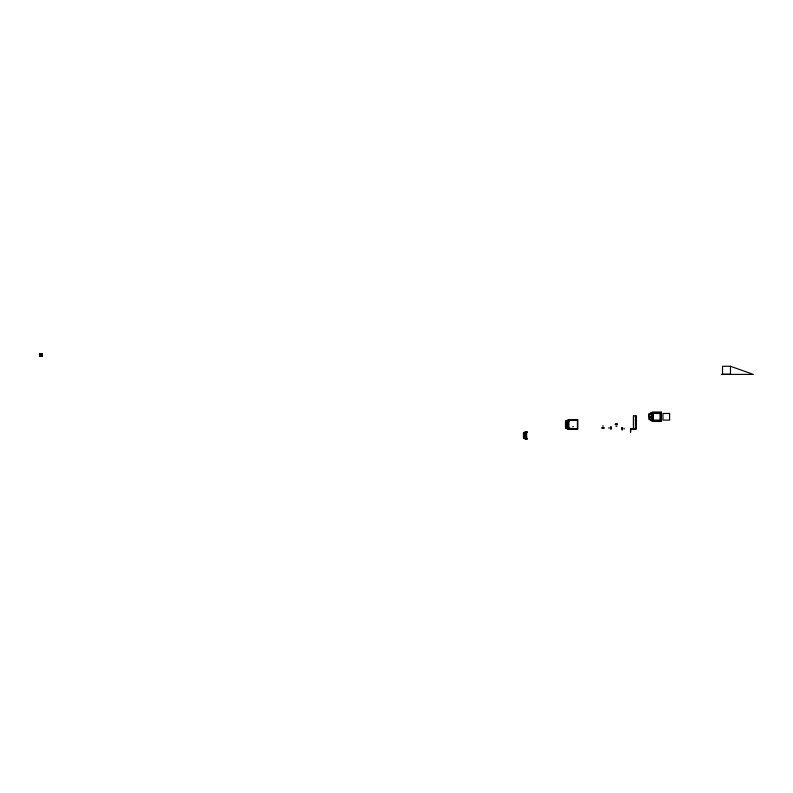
<?xml version="1.0" encoding="UTF-8"?>
<svg xmlns="http://www.w3.org/2000/svg" width="793" height="793" viewBox="0 0 793 793"><rect width="100%" height="100%" fill="white"/><g stroke="black" fill="none" stroke-linecap="round" stroke-linejoin="round"><path stroke-width="1.19" d="M730.472 366.277L722.502 366.277L722.502 374.246L730.472 374.246L730.472 366.277L753.35 374.405L721.471 374.405M651.073 412.895L652.183 412.895M650.448 412.965L652.738 412.965M652.738 413.698L649.269 413.698L649.308 419.675L652.728 419.675M651.222 415.294L652.034 415.294M651.975 416.692L649.318 416.721M651.132 418.089L651.955 418.089M649.308 419.348L652.629 419.675M649.308 419.368L648.872 414.065L652.589 413.698M566.975 420.141L577.443 420.151L577.443 428.785L566.955 428.904M650.438 420.409L652.728 420.409M569.265 420.875L565.805 420.875L565.825 428.17L569.245 428.17M567.748 422.471L568.571 422.471M565.815 423.849L568.472 423.849M615.854 423.958L616.964 423.958M615.229 424.017L617.519 424.017M615.229 424.751L617.519 424.751M565.835 425.187L568.492 425.187M602.561 425.99L603.384 425.99M616.002 426.347L616.815 426.347M567.659 426.575L568.472 426.575M572.605 426.723L573.428 426.723M601.857 427.586L604.157 427.586M568.789 428.379L571.079 428.379M601.857 428.319L604.157 428.319M567.51 428.973L568.621 428.973M572.467 429.053L573.567 429.053M525.055 431.709L527.355 431.709M527.355 432.443L523.886 432.443L523.915 438.42L527.335 438.42M525.828 434.029L526.651 434.029M523.469 435.456L526.582 435.436M525.749 436.824L526.562 436.824M525.045 439.153L527.335 439.153M525.6 439.223L526.711 439.223M651.935 414.015L651.975 419.348M635.907 415.829L635.907 429.112M634.142 429.112L630.822 428.785L630.514 432.433L630.514 429.112L636.075 429.112L636.075 415.829L633.419 415.829L633.419 429.112M633.587 415.829L633.587 429.112M624.16 428.26L624.16 429.072M622.564 427.556L622.564 429.846M621.831 427.556L621.831 429.846M621.771 428.111L621.771 429.221M611.304 426.783L611.304 429.072M610.57 426.783L610.57 429.072M608.974 427.556L608.974 428.369M569.126 420.875L565.488 421.212L565.498 427.863L569.146 428.17M568.809 420.151L568.809 428.785M527.206 432.443L523.479 432.809L523.469 438.113L527.236 438.42M526.552 432.76L526.582 438.093M42.307 353.777L39.65 353.777L39.65 356.434L42.307 356.434L42.307 353.777M42.138 353.946L39.819 353.946L39.819 356.275L42.138 356.275L42.138 353.946M661.392 412.152L652.094 412.152L652.094 421.45L661.392 421.45L661.392 412.152M661.065 412.489L652.431 412.489L652.431 421.123L661.065 421.123L661.065 412.489M660.698 412.796L652.728 412.796L652.728 420.766L660.698 420.766L660.698 412.796M660.034 413.46L653.392 413.46L653.392 420.102L660.034 420.102L660.034 413.46M669.599 413.46L662.958 413.46L662.958 420.102L669.599 420.102L669.599 413.46M651.777 414.184L649.447 414.184L649.447 416.503L651.777 416.503L651.777 414.184M651.806 416.86L649.487 416.86L649.487 419.18L651.806 419.18L651.806 416.86M577.77 419.814L568.472 419.814L568.472 429.112L577.77 429.112L577.77 419.814M568.303 421.361L565.984 421.361L565.984 423.69L568.303 423.69L568.303 421.361M568.333 425.345L566.004 425.345L566.004 427.675L568.333 427.675L568.333 425.345M526.383 432.919L524.064 432.919L524.064 435.248L526.383 435.248L526.383 432.919M526.423 435.595L524.094 435.595L524.094 437.924L526.423 437.924L526.423 435.595"/></g></svg>
